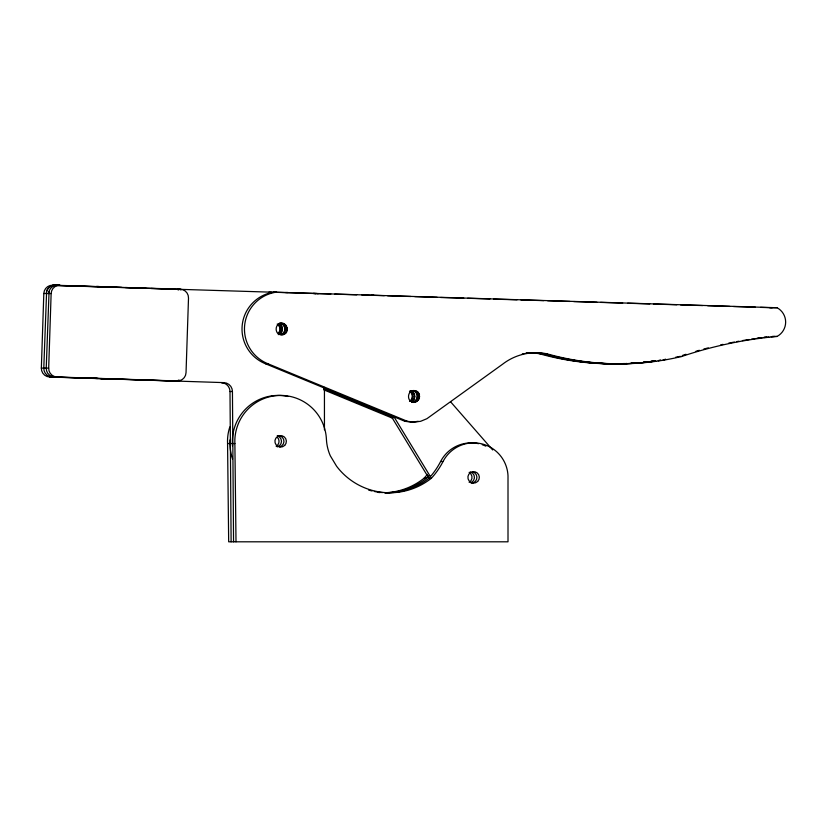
<?xml version="1.0" encoding="UTF-8"?>
<svg xmlns="http://www.w3.org/2000/svg" width="827" height="827" viewBox="0 0 827 827"><rect width="100%" height="100%" fill="white"/><g stroke="black" fill="none" stroke-linecap="round" stroke-linejoin="round"><path stroke-width="1.24" d="M174.507 380.771A8.611 8.59 -90 0 1 172.285 380.989L49.651 376.998A8.611 8.59 -90 0 1 41.35 368.098L43.821 293.513A8.611 8.59 -90 0 1 52.69 285.191L60.009 285.191A8.611 8.59 -90 0 0 51.14 293.513L43.821 293.513M55.337 285.408L180.203 289.192A8.611 8.59 -90 0 1 188.504 298.082L186.034 372.667A8.611 8.59 -90 0 1 177.164 380.989L56.97 376.998A8.611 8.59 -90 0 1 48.679 368.098L51.14 293.513M330.872 294.009L52.897 285.408A8.611 8.59 -90 0 0 46.622 291.29L43.79 368.098A8.611 8.59 90 0 0 52.091 376.998L223.848 382.622A8.911 8.88 -90 0 1 232.439 391.522L233.555 541.809M49.072 291.29L46.229 368.098A8.611 8.59 90 0 0 54.53 376.998M280.839 333.136L278.399 333.136C281.004 330.614 280.384 325.869 277.21 324.101L279.65 324.101C283.981 326.396 283.051 333.529 278.275 334.625M283.154 334.625L280.715 334.625C287.01 333.219 285.677 323.057 279.226 323.336C287.631 320.597 290.649 334.635 281.676 334.821C274.316 335.09 274.316 323.068 281.676 323.336M410.595 390.789C415.371 391.884 416.301 399.017 411.97 401.312L409.53 401.312C413.262 399.296 413.262 393.383 409.53 391.367M413.035 401.881C418.534 400.661 418.534 392.019 413.035 390.789C422.69 389.279 420.633 405.023 411.546 402.077L415.474 401.881M415.474 390.789C407.442 388.442 405.623 402.273 413.996 402.077M675.649 357.264L678.109 356.726M273.799 292.158L777.06 307.737A16.261 16.23 -90 0 1 777.06 336.434A416.208 415.164 90 0 0 681.779 356.458A268.506 267.834 -90 0 1 547.236 353.873A54.871 54.737 -90 0 0 502.599 364.211L426.877 418.71L420.664 421.294L413.996 422.173L407.318 421.294L267.969 363.766A37.318 37.225 -90 0 1 276.239 292.158L273.799 292.158A37.318 37.225 -90 0 0 265.519 363.766L404.879 421.294L411.546 422.173L418.224 421.294M180.203 289.192L177.764 289.192A8.611 8.59 -90 0 1 181.02 289.957M268.92 292.158L271.359 292.158M285.563 292.52L288.013 292.52M371.416 295.27L373.856 295.27M769.741 307.737L777.06 307.737M280.715 323.533L283.154 323.533M282.09 324.101L284.54 324.101M278.399 325.011L280.839 325.011M283.279 325.011L285.718 325.011M279.309 326.2L281.749 326.2M284.188 326.2L286.628 326.2M279.877 327.585L282.317 327.585M284.757 327.585L287.207 327.585M280.074 329.074L282.514 329.074M284.953 329.074L287.393 329.074M279.877 330.562L282.317 330.562M284.757 330.562L287.207 330.562M279.309 331.947L281.749 331.947M284.188 331.947L286.628 331.947M283.279 333.136L285.718 333.136M282.09 334.046L284.54 334.046M772.18 336.434L777.06 336.434M526.199 352.788A54.871 54.737 90 0 1 539.907 353.873L547.236 353.873M679.339 356.458L681.779 356.458M265.519 363.766L267.969 363.766M41.35 368.098L48.679 368.098M49.651 376.998L56.97 376.998M177.164 380.989L174.724 380.989A8.611 8.59 -90 0 0 176.957 380.771M223.848 382.622L221.409 382.622A8.911 8.88 -90 0 1 229.999 391.522L231.115 541.809M410.068 390.789L412.508 390.789M414.41 391.367L416.849 391.367M229.999 391.522L232.439 391.522M410.719 392.277L413.159 392.277M415.599 392.277L418.038 392.277M411.629 393.466L414.069 393.466M416.508 393.466L418.948 393.466M412.197 394.851L414.637 394.851M417.077 394.851L419.527 394.851M412.394 396.34L414.834 396.34M417.273 396.34L419.713 396.34M412.197 397.828L414.637 397.828M417.077 397.828L419.527 397.828M411.629 399.214L414.069 399.214M416.508 399.214L418.948 399.214M410.719 400.402L413.159 400.402M415.599 400.402L418.038 400.402M414.41 401.312L416.849 401.312M404.879 421.294L407.318 421.294M411.546 422.173L413.996 422.173M227.559 443.53L234.878 443.53A45.93 45.816 -90 0 1 278.461 395.471A45.93 45.816 -90 0 1 326.407 439.158A46.891 46.777 -90 0 0 330.283 455.749L336.568 466.19A66.935 66.77 -90 0 0 431.425 478.192A76.642 76.446 -90 0 0 443.034 461.538A34.517 34.424 -90 0 1 508.005 475.794L508.005 541.809L228.676 541.809L227.559 443.53A45.93 45.816 -90 0 1 229.813 426.949M384.927 492.716A66.935 66.77 -90 0 0 428.986 478.192A76.642 76.446 90 0 0 440.595 461.538L443.034 461.538M426.536 478.192A66.935 66.77 -90 0 1 384.855 492.758A66.935 66.77 -90 0 0 424.096 478.192L426.536 478.192A76.642 76.446 -90 0 0 428.779 475.639M428.986 478.192L431.425 478.192M99.633 286.566L96.418 286.473L98.93 286.566M103.23 286.7L107.861 286.835L106.466 286.783M334.739 294.133L356.675 294.815M361.844 294.97L384.307 295.673M387.646 295.777L410.874 296.5M414.74 296.614L437.132 297.317M440.688 297.503L463.782 298.144M467.648 298.268L489.966 298.96M493.595 299.147L517.03 299.798M520.896 299.922L543.784 300.635M547.65 300.749L569.865 301.442M573.731 301.566L596.929 302.289M600.557 302.393L622.7 303.085M627.652 303.24L649.764 303.922M653.464 304.047L676.817 304.77M680.559 304.884L702.588 305.566M707.664 305.732L729.652 306.414M733.466 306.528L755.423 307.21M760.561 307.375L772.18 307.737M100.263 286.607L101.731 286.659M102.548 286.659L104.016 286.7M52.69 285.191L71.753 285.739M75.588 285.873L96.046 286.555M99.881 286.68L121.621 287.403M125.456 287.527L145.914 288.209M151.145 288.468L170.207 289.016M98.124 378.466L93.492 378.332L97.338 378.466M100.294 378.57L104.936 378.714L101.08 378.57M323.822 388.845L392.908 417.356M323.77 389.827L392.856 418.338M450.56 401.767L492.675 449.95M393.59 416.157L430.205 476.321M390.489 415.071L429.099 478.513M234.878 443.53L236.005 541.809M324.442 387.356L324.442 429.864M287.941 396.464A45.93 45.816 -90 0 0 232.439 443.53A46.116 46.002 -90 0 0 232.49 445.929M278.203 435.602A5.737 5.727 -90 0 1 279.681 446.89M482.244 444.709A34.517 34.424 -90 0 1 485.842 446.166M440.595 461.538A34.517 34.424 -90 0 1 478.533 443.675M472.651 471.845A5.737 5.727 -90 0 1 471.173 483.133M382.57 492.582A66.935 66.77 -90 0 1 374.352 491.476M372.047 490.969A66.935 66.77 -90 0 1 368.615 490.06M277.365 437.287A5.737 5.727 -90 0 1 276.177 446.322M277.241 435.798A5.737 5.727 -90 0 1 277.241 446.89M470.212 471.845A5.737 5.727 -90 0 1 471.597 482.358M229.968 439.933A45.93 45.816 -90 0 0 229.999 443.53A46.116 46.002 -90 0 0 232.552 458.923M469.157 472.413A5.737 5.727 -90 0 1 469.157 482.358M380.131 492.582A66.935 66.77 -90 0 1 377.774 492.375M427.404 474.326A76.642 76.446 90 0 1 424.096 478.192M526.685 352.922A54.871 54.737 -90 0 1 542.357 353.873L553.325 356.706A268.506 267.834 90 0 0 627.093 363.529A268.723 268.041 -90 0 1 553.325 356.706M624.643 363.529A268.506 267.834 90 0 1 539.907 353.873M637.214 362.65A268.506 267.834 90 0 1 630.939 363.167M757.16 338.057A416.208 415.164 90 0 1 759.465 337.778M764.086 337.24A416.208 415.164 90 0 1 766.391 337.002M682.647 355.362A416.208 415.164 90 0 1 685.965 354.287M695.972 351.248A416.208 415.164 90 0 1 699.322 350.286M703.798 349.056A416.208 415.164 90 0 1 708.294 347.867M720.72 344.869A416.208 415.164 90 0 1 722.984 344.373M728.67 343.164A416.208 415.164 90 0 1 734.366 342.047M736.65 341.623A416.208 415.164 90 0 1 738.935 341.21M742.367 340.61A416.208 415.164 90 0 1 749.252 339.504M751.547 339.163A416.208 415.164 90 0 1 754.999 338.667M758.452 338.212A416.208 415.164 90 0 1 761.915 337.778M764.22 337.499A416.208 415.164 90 0 1 768.841 337.002M771.146 336.765A416.208 415.164 90 0 1 774.62 336.434M555.775 356.706A268.723 268.041 -90 0 0 655.852 360.996A268.506 267.834 -90 0 1 555.775 356.706L544.797 353.873A54.871 54.737 90 0 0 526.189 353.243M522.302 353.925A54.871 54.737 90 0 1 524.235 353.553M48.814 292.386A8.621 8.601 -90 0 1 56.453 285.232M318.095 293.823A8.89 8.87 -90 0 0 315.852 293.461L313.412 293.461A8.89 8.87 -90 0 1 315.656 293.823M46.374 292.386A8.621 8.601 90 0 1 54.003 285.232M172.068 380.771A8.611 8.59 -90 0 1 169.835 380.989M177.526 289.553A8.611 8.59 -90 0 1 178.58 289.957M179.056 379.975A8.611 8.59 -90 0 1 178.032 380.441M477.665 481.448A5.737 5.727 -90 0 0 475.101 471.845A5.737 5.727 -90 0 0 468.082 478.874A5.737 5.727 -90 0 0 477.665 481.448M284.695 445.402A5.737 5.727 -90 0 0 282.121 435.798A5.737 5.727 -90 0 0 275.112 442.827A5.737 5.727 -90 0 0 284.695 445.402M650.911 361.347A268.506 267.834 90 0 0 653.402 360.985A268.723 268.041 -90 0 1 650.911 361.347M643.416 362.267A268.506 267.834 90 0 0 647.169 361.833A268.723 268.041 -90 0 1 643.416 362.267M632.117 363.249A268.506 267.834 90 0 0 639.653 362.65A268.723 268.041 -90 0 1 632.117 363.249M663.306 359.786A268.506 267.834 -90 0 0 665.787 359.342A268.723 268.041 -90 0 1 663.306 359.786M658.333 360.613A268.506 267.834 -90 0 0 660.825 360.21A268.723 268.041 -90 0 1 658.344 360.613"/></g></svg>
